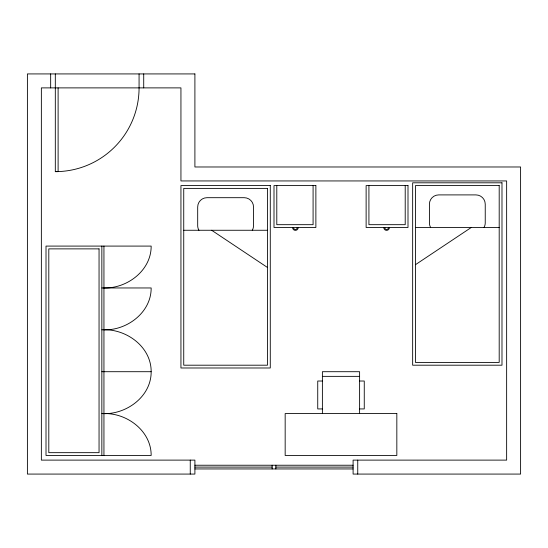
<?xml version="1.0" encoding="UTF-8"?>
<svg xmlns="http://www.w3.org/2000/svg" width="548" height="548" viewBox="0 0 548 548"><rect width="100%" height="100%" fill="white"/><g stroke="black" fill="none" stroke-linecap="round" stroke-linejoin="round"><path stroke-width="0.82" d="M101.846 329.834C125.684 328.252 151.317 346.494 151.166 371.708C151.317 396.923 125.684 415.165 101.846 413.582M415.446 264.698L471.28 227.475M103.942 287.96C127.129 288.645 151.323 270.472 151.166 246.086L46.011 246.086L46.011 455.463L151.166 455.463C151.323 431.077 127.129 412.904 103.942 413.582M103.942 329.834C127.129 330.519 151.323 312.346 151.166 287.96L101.846 287.96M55.314 73.925L55.314 171.64L58.109 171.64L58.109 87.886M415.446 227.475L499.194 227.475M183.738 230.263L267.486 230.263M101.846 371.708L151.166 371.708M322.388 376.36L359.611 376.36M322.388 381.018L317.737 381.018L317.737 408.931L322.388 408.931M359.611 381.018L364.262 381.018L364.262 408.931L359.611 408.931M194.903 465.231L353.097 465.231M194.903 467.095L272.137 467.095M275.863 467.095L353.097 467.095M194.903 468.951L353.097 468.951M211.651 230.263L267.486 267.486M405.212 185.594L405.212 224.68L368.92 224.68L368.92 185.594M359.611 413.582L359.611 371.708L322.388 371.708L322.388 413.582M357.748 460.115L357.748 474.075M313.086 185.594L313.086 224.68L276.795 224.68L276.795 185.594M275.863 465.231L275.863 468.951M272.137 465.231L272.137 468.951M190.252 460.115L190.252 474.075M143.72 73.925L143.72 87.886M139.069 73.925L139.069 87.886A83.748 83.748 0 0 1 55.314 171.64M103.942 246.086L103.942 455.463M101.846 246.086L101.846 455.463M50.663 73.925L50.663 87.886M430.653 227.475A9.302 9.302 0 0 1 429.406 222.817L429.406 204.205A9.302 9.302 0 0 1 438.708 194.903L475.931 194.903A9.302 9.302 0 0 1 485.24 204.205L485.24 222.817A9.302 9.302 0 0 1 483.994 227.475M252.279 230.263A9.302 9.302 0 0 0 253.525 225.612L253.525 207A9.302 9.302 0 0 0 244.223 197.691L207 197.691A9.302 9.302 0 0 0 197.691 207L197.691 225.612A9.302 9.302 0 0 0 198.938 230.263M388.457 227.502A1.863 1.863 0 0 1 386.6 229.427A1.863 1.863 0 0 1 384.737 227.502M389.388 227.475A2.795 2.795 0 0 1 386.6 230.359A2.795 2.795 0 0 1 383.805 227.475M297.263 227.502A1.863 1.863 0 0 1 295.406 229.427A1.863 1.863 0 0 1 293.543 227.502M298.194 227.475A2.795 2.795 0 0 1 295.406 230.359A2.795 2.795 0 0 1 292.611 227.475M194.903 73.925L27.4 73.925L27.4 474.075L194.903 474.075L194.903 460.115L41.36 460.115L41.36 87.886L180.943 87.886L180.943 180.943L506.64 180.943L506.64 460.115L353.097 460.115L353.097 474.075L520.6 474.075L520.6 166.982L194.903 166.982L194.903 73.925M501.989 182.806L412.658 182.806L412.658 365.194L501.989 365.194L501.989 182.806M270.28 185.594L180.943 185.594L180.943 367.989L270.28 367.989L270.28 185.594M315.874 185.594L274 185.594L274 227.475L315.874 227.475L315.874 185.594M408 185.594L366.126 185.594L366.126 227.475L408 227.475L408 185.594M499.194 185.594L415.446 185.594L415.446 362.406L499.194 362.406L499.194 185.594M267.486 188.389L183.738 188.389L183.738 365.194L267.486 365.194L267.486 188.389M99.051 248.874L48.806 248.874L48.806 452.669L99.051 452.669L99.051 248.874M396.834 413.582L285.166 413.582L285.166 455.463L396.834 455.463L396.834 413.582"/></g></svg>
